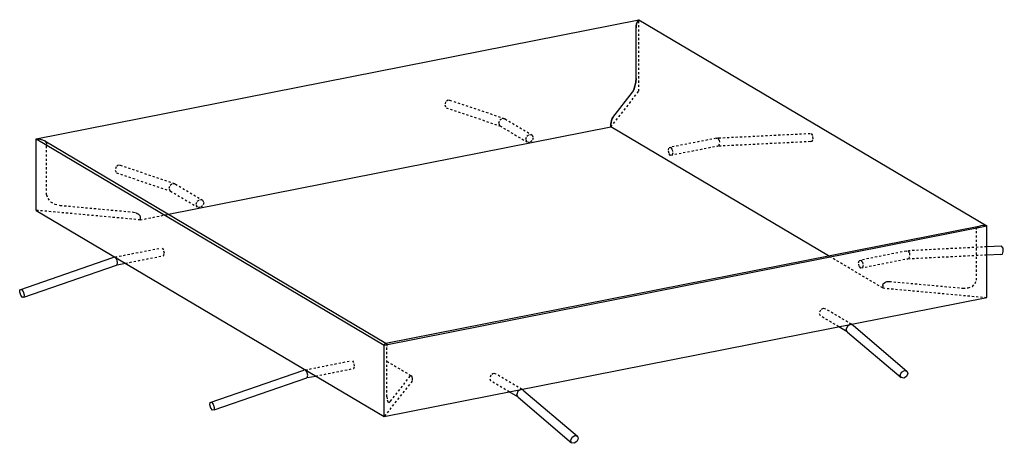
# Model space of a CAD drawing. Header units: millimetres. Extents: x 7 to 21308, y 5 to 921.
# Drawn here: x 20403 to 21308, y 7 to 397 of the extents above; entities that cross this region are included whole.
import ezdxf

# ---------------------------------------------------------------- set-up
doc = ezdxf.new("R2010")
doc.units = ezdxf.units.MM
doc.linetypes.add('DXK_LINE_DOT2', pattern=[3.9198, 1.9599, -1.9599])
doc.layers.add('STÅL', color=7, linetype='Continuous')

msp = doc.modelspace()

# ---------------------------------------------------------------- linework, layer by layer
at = {"layer": 'STÅL', "color": 2, "linetype": 'Continuous'}
for p, q in [((20418.4, 287.11), (20972.66, 396.56)), ((20970.1, 389.06), (20970.22, 390.83)), ((20970.22, 390.83), (20970.1, 389.06)), ((20970.1, 342.54), (20970.1, 389.06)), ((20970.1, 342.54), (20970.1, 389.06)), ((20970.22, 390.83), (20970.58, 392.66)), ((20970.58, 392.66), (20970.22, 390.83)), ((20970.58, 392.66), (20971.11, 394.26)), ((20971.11, 394.26), (20970.58, 392.66)), ((20971.11, 394.26), (20971.74, 395.39)), ((20971.74, 395.39), (20971.11, 394.26)), ((20972.66, 396.56), (20971.74, 395.39)), ((20971.74, 395.39), (20972.66, 396.56)), ((20972.66, 396.56), (21292.66, 206.99)), ((20968.06, 332.13), (20969.13, 335.33)), ((20969.13, 335.33), (20968.06, 332.13)), ((20969.13, 335.33), (20969.85, 338.98)), ((20969.85, 338.98), (20969.13, 335.33)), ((20969.85, 338.98), (20970.1, 342.54)), ((20970.1, 342.54), (20969.85, 338.98)), ((20948.69, 306.75), (20966.8, 329.88)), ((20948.69, 306.75), (20966.8, 329.88)), ((20966.8, 329.88), (20968.06, 332.13)), ((20968.06, 332.13), (20966.8, 329.88)), ((20947.04, 300.42), (20947.16, 302.2)), ((20947.16, 302.2), (20947.04, 300.42)), ((20947.04, 300.42), (20947.04, 298.07)), ((20947.04, 298.07), (20947.04, 300.42)), ((20947.16, 302.2), (20947.52, 304.03)), ((20947.52, 304.03), (20947.16, 302.2)), ((20947.52, 304.03), (20948.05, 305.63)), ((20948.05, 305.63), (20947.52, 304.03)), ((20948.05, 305.63), (20948.69, 306.75)), ((20948.69, 306.75), (20948.05, 305.63)), ((20540.04, 217.7), (20947.04, 298.07)), ((21147.05, 179.58), (20947.04, 298.07)), ((20418.4, 221.33), (20418.4, 287.11)), ((20418.4, 287.11), (20421.82, 286.8)), ((20418.41, 221.33), (20418.41, 287.11)), ((20418.41, 287.11), (20421.82, 286.8)), ((20418.41, 287.11), (20738.41, 97.55)), ((20421.83, 286.79), (20424.17, 286.26)), ((20421.85, 286.79), (20424.16, 286.26)), ((20424.19, 286.26), (20426.16, 285.17)), ((20424.29, 286.2), (20426.17, 285.16)), ((20426.17, 285.16), (20740.05, 99.22)), ((20418.41, 221.33), (20738.41, 31.77)), ((20738.41, 97.55), (21292.66, 206.99)), ((20739.95, 99.2), (21286.89, 207.2)), ((21289.23, 207.3), (21286.89, 207.2)), ((21289.22, 207.3), (21286.9, 207.2)), ((21292.66, 206.99), (21289.24, 207.3)), ((21292.66, 206.99), (21289.25, 207.3)), ((21292.66, 141.21), (21292.66, 206.99)), ((21292.66, 141.21), (21292.66, 206.99)), ((21306.39, 188.45), (21292.66, 187.76)), ((21305.46, 180.81), (21307.01, 181.09)), ((21307.67, 186.49), (21306.39, 188.45)), ((21307.01, 181.09), (21307.92, 183.44)), ((21307.92, 183.44), (21307.67, 186.49)), ((20403.4, 148.39), (20488.74, 177.85)), ((20488.74, 177.85), (20489.56, 178.14)), ((20490.91, 178.38), (20489.56, 178.14)), ((20490.4, 178.3), (20490.89, 178.4)), ((20492.39, 176.46), (20490.91, 178.38)), ((20493.14, 173.49), (20492.39, 176.46)), ((20492.72, 171.21), (20493.14, 173.49)), ((20492.72, 171.21), (20500.45, 172.73)), ((21305.46, 180.81), (21292.66, 180.18)), ((20406.89, 141.58), (20492.23, 171.04)), ((20492.23, 171.04), (20492.72, 171.21)), ((20403.14, 146.17), (20403.4, 148.39)), ((20404.06, 143.25), (20403.14, 146.17)), ((20403.4, 148.39), (20404.68, 148.62)), ((20404.68, 148.62), (20406.23, 146.71)), ((20406.23, 146.71), (20407.14, 143.8)), ((20405.61, 141.35), (20404.06, 143.25)), ((20406.89, 141.58), (20405.61, 141.35)), ((20407.14, 143.8), (20406.89, 141.58)), ((20738.41, 31.77), (21292.66, 141.21)), ((21164.41, 109.65), (21156.52, 114.33)), ((21164.6, 114.86), (21163.49, 112.06)), ((21164.41, 109.65), (21163.49, 112.06)), ((21164.41, 109.65), (21164.7, 109.41)), ((21167.09, 116.42), (21164.6, 114.86)), ((21164.7, 109.41), (21213.97, 67.61)), ((21169.5, 115.82), (21167.09, 116.42)), ((21169.5, 115.82), (21168.15, 116.63)), ((21169.5, 115.82), (21169.98, 115.42)), ((21169.98, 115.42), (21219.25, 73.62)), ((20738.41, 97.55), (20739.32, 98.71)), ((20738.41, 97.55), (20739.32, 98.71)), ((20738.41, 31.77), (20738.41, 97.55)), ((20738.41, 31.77), (20738.41, 97.55)), ((20739.32, 98.71), (20739.95, 99.2)), ((20739.32, 98.71), (20739.95, 99.2)), ((20578.4, 44.72), (20663.74, 74.18)), ((20663.74, 74.18), (20664.56, 74.47)), ((20665.91, 74.72), (20664.56, 74.47)), ((20665.4, 74.63), (20665.89, 74.73)), ((20667.39, 72.79), (20665.91, 74.72)), ((20668.14, 69.82), (20667.39, 72.79)), ((21213.14, 69.93), (21214.35, 72.65)), ((21214.35, 72.65), (21216.88, 74.18)), ((21216.88, 74.18), (21219.25, 73.62)), ((21219.25, 73.62), (21220.07, 71.3)), ((20581.89, 37.91), (20667.23, 67.37)), ((20667.23, 67.37), (20667.72, 67.54)), ((20667.72, 67.54), (20668.14, 69.82)), ((20667.72, 67.54), (20675.44, 69.06)), ((21213.97, 67.61), (21213.14, 69.93)), ((21216.34, 67.05), (21213.97, 67.61)), ((21218.86, 68.58), (21216.34, 67.05)), ((21220.07, 71.3), (21218.86, 68.58)), ((20861.3, 49.8), (20853.41, 54.48)), ((20861.49, 55), (20860.38, 52.2)), ((20863.98, 56.56), (20861.49, 55)), ((20866.39, 55.97), (20863.98, 56.56)), ((20866.39, 55.97), (20865.04, 56.77)), ((20866.39, 55.97), (20866.87, 55.57)), ((20866.87, 55.57), (20916.14, 13.77)), ((20861.3, 49.8), (20860.38, 52.2)), ((20861.3, 49.8), (20861.59, 49.56)), ((20861.59, 49.56), (20910.86, 7.76)), ((20578.14, 42.5), (20578.4, 44.72)), ((20579.06, 39.58), (20578.14, 42.5)), ((20578.4, 44.72), (20579.68, 44.95)), ((20580.61, 37.68), (20579.06, 39.58)), ((20579.68, 44.95), (20581.23, 43.04)), ((20581.89, 37.91), (20580.61, 37.68)), ((20581.23, 43.04), (20582.14, 40.13)), ((20582.14, 40.13), (20581.89, 37.91)), ((20910.03, 10.08), (20911.24, 12.8)), ((20910.86, 7.76), (20910.03, 10.08)), ((20911.24, 12.8), (20913.77, 14.33)), ((20913.77, 14.33), (20916.14, 13.77)), ((20916.96, 11.45), (20915.76, 8.73)), ((20916.14, 13.77), (20916.96, 11.45)), ((20913.23, 7.2), (20910.86, 7.76)), ((20915.76, 8.73), (20913.23, 7.2))]:
    msp.add_line(p, q, dxfattribs=at)
at = {"layer": 'STÅL', "color": 7, "linetype": 'DXK_LINE_DOT2'}
for p, q in [((20972.66, 330.78), (20972.66, 396.56)), ((20947.04, 298.07), (20972.66, 330.78)), ((20794.93, 321.11), (20794.11, 318.16)), ((20794.11, 318.16), (20795.31, 315.62)), ((20797.3, 322.73), (20794.93, 321.11)), ((20799.83, 322.08), (20797.3, 322.73)), ((20849.1, 305.5), (20799.83, 322.08)), ((20795.31, 315.62), (20844.58, 299.04)), ((20843.76, 301.46), (20844.68, 304.37)), ((20844.87, 298.94), (20843.76, 301.46)), ((20844.58, 299.04), (20844.87, 298.94)), ((20844.68, 304.37), (20847.09, 305.98)), ((20844.87, 298.94), (20869.64, 284.27)), ((20847.09, 305.98), (20849.58, 305.34)), ((20849.1, 305.5), (20849.58, 305.34)), ((20849.58, 305.34), (20874.54, 290.55)), ((20868.62, 286.73), (20869.64, 289.59)), ((20869.64, 289.59), (20872.09, 291.17)), ((20872.09, 291.17), (20874.54, 290.55)), ((20874.54, 290.55), (20875.55, 288.09)), ((21046.05, 287.87), (21131.39, 292.11)), ((21132.67, 290.16), (21131.39, 292.11)), ((21132.92, 287.11), (21132.67, 290.16)), ((20421.82, 286.8), (20421.83, 286.79)), ((20421.82, 286.8), (20421.85, 286.79)), ((20424.16, 286.26), (20424.17, 286.26)), ((20424.17, 286.26), (20424.29, 286.2)), ((20424.17, 286.26), (20424.19, 286.26)), ((20426.16, 285.17), (20426.17, 285.16)), ((20426.17, 285.16), (20427.5, 283.67)), ((20427.5, 283.67), (20427.97, 282)), ((20427.97, 235.49), (20427.97, 282)), ((20869.64, 284.27), (20868.62, 286.73)), ((20872.09, 283.65), (20869.64, 284.27)), ((20874.54, 285.24), (20872.09, 283.65)), ((20875.55, 288.09), (20874.54, 285.24)), ((21043.67, 287.55), (21001.85, 279.29)), ((21046.17, 280.49), (21003.27, 272.02)), ((21043.67, 287.55), (21044.25, 287.66)), ((21130.46, 284.48), (21045.12, 280.24)), ((21045.16, 287.83), (21046.05, 287.87)), ((21045.16, 287.83), (21046.5, 285.88)), ((21046.17, 280.49), (21046.92, 282.84)), ((21046.5, 285.88), (21046.92, 282.84)), ((21130.46, 284.48), (21132.01, 284.76)), ((21132.01, 284.76), (21132.92, 287.11)), ((20999.86, 276.7), (21000.44, 279.01)), ((21000.44, 273.7), (20999.86, 276.7)), ((21000.44, 279.01), (21001.86, 279.28)), ((21001.86, 271.76), (21000.44, 273.7)), ((21001.86, 279.28), (21003.27, 277.34)), ((21003.27, 272.02), (21001.86, 271.76)), ((21003.27, 277.34), (21003.86, 274.33)), ((21003.86, 274.33), (21003.27, 272.02)), ((21044.8, 280.22), (21045.12, 280.24)), ((20494.19, 262.88), (20491.82, 261.26)), ((20496.72, 262.22), (20494.19, 262.88)), ((20491.82, 261.26), (20491, 258.31)), ((20491, 258.31), (20492.2, 255.76)), ((20492.2, 255.76), (20541.47, 239.19)), ((20545.99, 245.65), (20496.72, 262.22)), ((20540.65, 241.6), (20541.57, 244.52)), ((20541.57, 244.52), (20543.98, 246.13)), ((20543.98, 246.13), (20546.47, 245.49)), ((20545.99, 245.65), (20546.47, 245.49)), ((20546.47, 245.49), (20571.43, 230.7)), ((20427.97, 235.49), (20428.9, 232.17)), ((20541.76, 239.09), (20540.65, 241.6)), ((20541.47, 239.19), (20541.76, 239.09)), ((20541.76, 239.09), (20566.53, 224.42)), ((20428.9, 232.17), (20431.57, 229.18)), ((20431.57, 229.18), (20435.56, 226.98)), ((20435.56, 226.98), (20440.26, 225.91)), ((20565.51, 226.87), (20566.53, 229.73)), ((20566.53, 224.42), (20565.51, 226.87)), ((20566.53, 229.73), (20568.98, 231.32)), ((20568.98, 231.32), (20571.43, 230.7)), ((20571.43, 230.7), (20572.44, 228.24)), ((20572.44, 228.24), (20571.43, 225.38)), ((20514.03, 212.57), (20418.4, 221.33)), ((20440.26, 225.91), (20507.88, 219.71)), ((20507.88, 219.71), (20510.23, 219.17)), ((20510.23, 219.17), (20512.23, 218.07)), ((20512.23, 218.07), (20513.56, 216.58)), ((20514.03, 212.57), (20540.04, 217.7)), ((20568.98, 223.8), (20566.53, 224.42)), ((20571.43, 225.38), (20568.98, 223.8)), ((20513.56, 216.58), (20514.03, 214.92)), ((20514.03, 214.92), (20514.03, 212.57)), ((21283.1, 203.64), (21283.57, 205.21)), ((21283.1, 157.12), (21283.1, 203.64)), ((21283.57, 205.21), (21284.9, 206.46)), ((21284.9, 206.46), (21286.89, 207.2)), ((21286.89, 207.2), (21286.9, 207.2)), ((21289.25, 207.3), (21289.22, 207.3)), ((21289.24, 207.3), (21289.23, 207.3)), ((20490.89, 178.4), (20532.8, 186.67)), ((20535.62, 185), (20534.21, 186.94)), ((20536.21, 181.99), (20535.62, 185)), ((20535.62, 179.68), (20536.21, 181.99)), ((21218.67, 183.88), (21176.85, 175.62)), ((21218.67, 183.88), (21219.25, 183.99)), ((21220.16, 184.16), (21221.05, 184.2)), ((21220.16, 184.16), (21221.5, 182.21)), ((21292.66, 187.76), (21221.05, 184.2)), ((21221.5, 182.21), (21221.92, 179.17)), ((20500.45, 172.73), (20535.62, 179.68)), ((21197.04, 149.97), (21147.05, 179.58)), ((21174.86, 173.03), (21175.44, 175.35)), ((21175.44, 170.03), (21174.86, 173.03)), ((21175.44, 175.35), (21176.86, 175.61)), ((21176.86, 175.61), (21178.27, 173.67)), ((21221.17, 176.83), (21178.27, 168.35)), ((21178.27, 173.67), (21178.86, 170.66)), ((21219.8, 176.55), (21220.12, 176.57)), ((21292.66, 180.18), (21220.12, 176.57)), ((21221.17, 176.83), (21221.92, 179.17)), ((21176.86, 168.09), (21175.44, 170.03)), ((21178.27, 168.35), (21176.86, 168.09)), ((21178.86, 170.66), (21178.27, 168.35)), ((21197.04, 152.32), (21197.51, 153.9)), ((21197.51, 153.9), (21198.84, 155.15)), ((21198.84, 155.15), (21200.83, 155.88)), ((21200.83, 155.88), (21203.19, 155.99)), ((21203.19, 155.99), (21270.8, 149.79)), ((21279.5, 151.47), (21282.16, 153.97)), ((21282.16, 153.97), (21283.1, 157.12)), ((21197.04, 152.32), (21197.04, 149.97)), ((21197.04, 149.97), (21292.66, 141.21)), ((21270.8, 149.79), (21275.51, 150)), ((21275.51, 150), (21279.5, 151.47)), ((21139.64, 129.64), (21138.63, 126.78)), ((21139.64, 124.33), (21138.63, 126.78)), ((21142.09, 131.23), (21139.64, 129.64)), ((21144.54, 130.61), (21142.09, 131.23)), ((21168.15, 116.63), (21144.54, 130.61)), ((21156.52, 114.33), (21139.64, 124.33)), ((20739.95, 99.2), (20740.49, 98.96)), ((20740.05, 99.22), (20740.49, 98.96)), ((20740.49, 98.96), (20740.84, 98.05)), ((20740.84, 98.05), (20740.97, 96.59)), ((20740.97, 50.07), (20740.97, 96.59)), ((20665.89, 74.73), (20707.8, 83)), ((20710.62, 81.33), (20709.21, 83.27)), ((20740.97, 82.57), (20763.55, 69.2)), ((20675.44, 69.06), (20710.62, 76.01)), ((20711.21, 78.32), (20710.62, 81.33)), ((20710.62, 76.01), (20711.21, 78.32)), ((20764.03, 64.47), (20738.41, 31.77)), ((20744.26, 45.82), (20762.38, 68.95)), ((20762.38, 68.95), (20763.01, 69.43)), ((20763.01, 69.43), (20763.55, 69.2)), ((20763.55, 69.2), (20763.9, 68.28)), ((20763.9, 68.28), (20764.03, 66.82)), ((20764.03, 66.82), (20764.03, 64.47)), ((20836.53, 69.79), (20835.52, 66.93)), ((20836.53, 64.47), (20835.52, 66.93)), ((20838.98, 71.37), (20836.53, 69.79)), ((20853.41, 54.48), (20836.53, 64.47)), ((20841.43, 70.76), (20838.98, 71.37)), ((20865.04, 56.77), (20841.43, 70.76)), ((20740.97, 50.07), (20741.22, 47.16)), ((20741.22, 47.16), (20741.93, 45.32)), ((20741.93, 45.32), (20743, 44.85)), ((20743, 44.85), (20744.26, 45.82))]:
    msp.add_line(p, q, dxfattribs=at)

doc.saveas('drawing.dxf')
